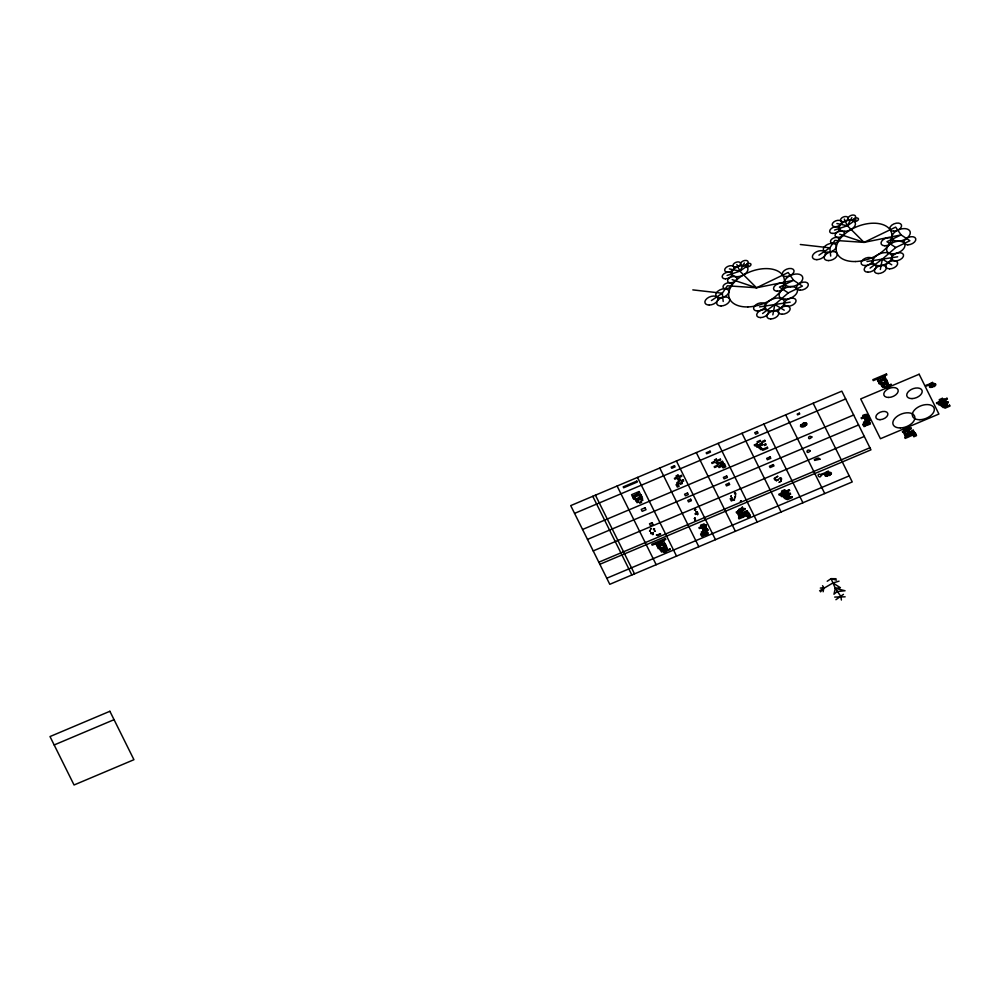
<?xml version="1.0" encoding="UTF-8"?>
<svg xmlns="http://www.w3.org/2000/svg" width="1000" height="1000" viewBox="0 0 1000 1000"><rect width="100%" height="100%" fill="white"/><g stroke="black" fill="none" stroke-linecap="round" stroke-linejoin="round"><path stroke-width="1.5" d="M823.15 591.763L823.875 587.675L822.55 585.7M772.837 314.875L774.825 304.525L788.263 292.913L802.4 286.125L793.6 280.312L788.162 272.512L756.538 287.775L727.362 285.788L722.312 293.238L711.425 300.55M880.337 269.488L882.325 259.137L895.763 247.525L909.9 240.738L901.1 234.913L895.662 227.113L864.038 242.375L834.862 240.4L829.812 247.85L818.925 255.162M830.138 474.038L828.6 473.075L824.938 475.525L825.487 476.138L831.225 474.225L829.638 474.675M934.538 385.25L933 384.275L929.338 386.737L929.887 387.35L935.625 385.425L934.038 385.887M819.575 590.85L832.9 582.962L840.425 587.725L835.325 588.312L833.962 594.212L837.225 591.538L845.05 590.75L835.325 588.312L831.075 578.663L827.225 581.25M826.875 475.525L826.5 476.325L827.775 475.513M931.275 386.737L930.9 387.537L932.175 386.712M828.8 473.075L829.25 472.238L830.113 472.25L829.75 473.2L831.025 472.6L831.45 473.275L830.188 473.862M933.2 384.288L934.513 383.45L934.062 384.3M744.362 263L739.887 271.163L727.062 275.462M851.862 217.613L847.387 225.763L834.562 230.075M820.55 591.862L823.875 587.675L820.325 588.075M843.45 594.362L835.913 599.7M762.588 313.525L774.825 304.525L790.163 302.175M870.088 268.125L882.325 259.137L897.663 256.788M748.475 265.1L739.887 271.163L729.4 268.913M855.975 219.7L847.387 225.763L836.9 223.525M934.15 384.4L935.425 383.812L935.85 384.475L934.575 385.075M942.5 403.113L941.188 403.713L942.812 403.675M784.812 494.55L783.5 495.163L785.138 495.125M884.712 380.438L886.625 379.637L887.2 380.8L885.3 381.613M574.575 513.387L845.675 398.925M883.45 383.9L885.263 383.137L884.837 382.287M883.562 384.125L885.375 383.35L885.8 384.2L883.988 384.975L883.025 383.05M54.175 744.963L114.05 719.675M582.562 529.475L853.662 415M930.562 383.638L925.888 385.288L926.263 386.087L929.325 384.8L930.938 385.312L929.463 385.913L930.588 385.938M863.088 417.013L861.112 417.837L861.562 418.738L863.525 417.9M587.487 539.412L858.6 424.938M939.075 401.725L936.45 402.837L936.875 403.7L939.5 402.587M945.15 401.575L942.113 402.887L944.625 402.15L944.938 402.788M593.2 550.913L864.312 436.438M780.288 478.55L779.5 478.438L781.05 477.812L781.688 479.1L780.75 479.5L780.1 478.188M598.812 562.212L869.925 447.75M908.3 431.5L906.888 432.1L906.488 431.287M907.763 432.413L909.837 431.538L910.35 432.575L908.288 433.45L907.487 431.838M599.85 564.3L870.962 449.837L841.812 391.15L570.712 505.613L609.788 584.3L852.237 481.938L813.162 403.25M826.162 472.425L821.488 474.087C820.5 481.538 814.188 471.613 821.888 474.9L824.925 473.587L826.538 474.113L825.062 474.7L826.2 474.738M700.888 526.825L698.913 527.65L699.362 528.55L701.325 527.712M781.388 493.162L778.763 494.275L779.188 495.138L781.825 494.038M786.675 492.9L788.225 492.275L788.875 493.562L784.963 495.238L785.662 496.65L789.112 495.188L788.413 493.787M663.625 545.037L665.537 544.225L666.112 545.4L664.2 546.2M742.125 512.013L740.713 512.612L740.3 511.8L741.712 511.2L742.4 512.575M784.425 494.338L787.463 493.013M741.587 512.925L743.65 512.05L744.175 513.088M662.362 548.5L664.163 547.737L663.75 546.888M662.475 548.725L664.287 547.95L664.712 548.8L662.9 549.562L661.938 547.65M606.775 578.237L849.225 475.875M930.675 383.875L930.125 384.438L931.538 384.862L931.263 384.225L932.725 383.65L933 384.275M826.287 472.663L825.725 473.237L827.138 473.65L826.862 473.025L828.325 472.438L828.6 473.075M832.9 582.962L839.038 581.175M839.688 234.25L864.038 242.375L901.1 234.913L886.95 241.713L895.763 247.525M732.188 279.637L756.538 287.775L793.6 280.312L779.45 287.1L788.263 292.913M867 261.512L882.325 259.137L891.75 264.8M759.5 306.9L774.825 304.525L784.25 310.188M834.688 597.075L845.15 596.825M836.062 578.725L831.075 578.663L836.462 580.138M800.312 244.5L829.812 247.85L830.7 256.087M692.812 289.887L722.312 293.238L723.2 301.475M864.038 242.375L847.387 225.763L844.325 219.1M756.538 287.775L739.887 271.163L736.825 264.488M835.325 588.312L840.875 596.5L841.4 600.025M933.85 386.037L934.188 386.65L932.4 386.675M829.45 474.825L829.788 475.438L828 475.475M946.1 402.35L946.8 403.75L943.35 405.2L942.65 403.8L946.55 402.125L945.913 400.838L944.538 401.838M944.963 401.213L945.612 402.525M944.338 401.838L943.95 401.05L941.812 401.962L942.2 402.738M911.287 434.175L911.925 435.475L909.7 436.413L909.05 435.125M883.838 380.312L883.238 379.113L880.588 380.238L881.188 381.438M907.487 428.95L906.975 427.938L905.15 428.713L905.65 429.725M907.9 430.688L908.575 432.062M869.025 423.038L868.5 421.975L866.538 422.812L867.062 423.875M865.288 415.737L864.725 414.6L862.75 415.425L863.325 416.575M785.675 414.85L824.75 493.537M763.85 424.062L802.925 502.762M787.275 492.65L787.938 493.963M786.275 492.5L786.862 493.275M787.262 494.225L786.938 493.587L784.562 494.6L784.125 493.4M742.013 433.288L781.087 511.975M718.15 443.363L757.225 522.05M741.3 509.462L740.8 508.45L738.975 509.225L739.475 510.238M741.312 512.35L742.113 513.962M696.312 452.587L735.387 531.275M676.4 460.988L715.475 539.675M705.337 529.95L704.4 528.237L703.575 528.612L704.85 528.962L702.85 529.8L703.337 530.8M706.825 532.85L706.3 531.788L704.338 532.625L704.862 533.688M703.088 525.55L702.525 524.412L700.55 525.237L701.125 526.388M659.75 468.013L698.825 546.712M637.475 477.425L676.55 556.112M662.75 544.913L662.15 543.713L659.488 544.825L660.088 546.038M617.112 486.025L656.188 564.712M595.438 495.175L634.513 573.862M592.775 496.3L631.85 574.987M650.738 532.9L650.7 533.6L651.8 533.35L651.825 532.663L650.738 532.9M660.35 548.15L660.312 548.837L661.413 548.6L661.45 547.913L660.35 548.15M881.438 383.55L881.4 384.25L882.5 384L882.537 383.312L881.438 383.55M811.875 437C807.475 442.1 807.475 433.988 811.875 437M810.3 450.75C805.9 455.85 805.9 447.738 810.3 450.75M732.837 499.988L731.338 501L730.2 498.713L731.587 498.137L732.725 500.425L734.6 499.8L732.837 499.988M740.025 514.45L738.525 515.462L737.387 513.175L738.763 512.6L739.9 514.888L744.975 512.863L745.7 514.338L742.412 515.725L741.675 514.263L740.025 514.45M906.2 433.938L904.7 434.95L903.562 432.663L904.938 432.088L906.075 434.375L907.962 433.738L906.2 433.938M802.362 426.175L802 426.975L802.9 426.95L803.263 426.15L802.362 426.175M804.75 422.875L804.287 423.725L805.6 422.9L804.75 422.875M800.9 424.725L800.55 425.35L802.025 424.75L800.9 424.725M697.275 514.062L697.6 514.625L697.275 514.062M705.837 528.95L706.15 529.513L705.1 527.375L705.888 527.05L706.6 528.525L705.8 528.862M868.037 419.137L868.35 419.7L868.037 419.137M731.787 497.663L731.438 498.225L731.787 497.663M738.975 512.125L738.612 512.688L738.975 512.125M905.15 431.613L904.8 432.175L905.15 431.613M694.912 517.825L694.388 518.612L694.912 517.825M703.462 532.712L702.95 533.5L703.462 532.712M865.662 422.9L865.15 423.688L865.662 422.9M737.738 497.962L737.738 497.962M744.925 512.425L744.925 512.425M911.1 431.912L911.1 431.912M656.462 535.025L657.537 535.15L656.462 535.025M666.075 550.275L667.15 550.388L666.075 550.275M734.725 494.425L734.725 494.425M741.912 508.888L741.912 508.888M887.175 385.675L888.25 385.8L886.575 384.45L887.913 383.888L888.475 385.037L887.15 385.6M908.088 428.375L908.088 428.375M650.788 528.513L650.288 529.237L651.513 528.6L650.788 528.513M653.95 528.938L653.45 529.65L654.675 529.012L653.95 528.938M659.513 541.95L659.013 542.675L660.238 542.038L659.513 541.95M663.562 544.188L663.062 544.9L664.287 544.263L663.562 544.188M884.65 379.588L884.15 380.3L885.387 379.663L884.65 379.588M652.45 534.388L653.125 534.462L652.45 534.388M662.062 549.637L662.738 549.712L662.062 549.637M883.15 385.037L883.825 385.112L883.15 385.037M654.475 531.062L655.138 531.138L654.475 531.062M664.087 546.312L664.75 546.388L664.087 546.312M885.188 381.712L885.837 381.788L885.188 381.712M649.575 530.913L650.275 531.013L649.575 530.913M659.188 546.163L660.175 547.875L658.263 548.688L657.688 547.525L659.887 546.263L659.188 546.163M880.275 381.562L880.975 381.662L880.275 381.562M805.638 424.688L805.125 425.325L806.725 424.862L805.638 424.688M695.25 509.325L694.463 510.325L695.95 509.438L695.25 509.325M703.812 524.212L703.012 525.212L704.513 524.325L703.812 524.212M866.012 414.4L865.212 415.4L866.712 414.513L866.012 414.4M696.125 511.65L697.288 511.925L696.125 511.65M704.688 526.538L701.475 528.013L700.75 526.55L703.612 525.337L704.35 526.8L705.85 526.812L704.688 526.538M866.888 416.725L868.05 417L866.888 416.725M731.3 495.9L730.788 496.438L731.3 495.9M738.475 510.363L737.962 510.9L738.475 510.363M904.663 429.85L904.15 430.387L904.663 429.85M735.562 496.012L735.025 496.55L735.562 496.012M742.75 510.475L742.2 511.012L742.75 510.475M908.925 429.963L908.375 430.5L908.925 429.963M819.95 459.188L814.688 460.412L814.312 459.625C818.438 457.5 818.425 457.775 819.95 459.188M761.213 447.812L759.825 448.663L761.05 449.712L762.425 448.862L761.213 447.812M785.713 497.163L784.338 498.013L785.55 499.062L786.938 498.212L785.713 497.163M943.4 405.725L942.025 406.562L943.238 407.625L944.613 406.775L943.4 405.725M801.637 425.513L800.425 426.175L800.975 426.788L802.188 426.125L801.637 425.513M758.075 444.9L756.012 445.975L757.05 447.25L759.112 446.163L758.075 444.9M940.263 402.812L938.2 403.888L939.237 405.15L941.3 404.075L940.263 402.812M782.588 494.25L780.525 495.325L781.562 496.6L783.625 495.525L782.588 494.25M806.513 423.25L805.25 423.85L805.675 424.513L806.938 423.913L806.513 423.25M777.638 480.087L776.325 480.7L777.638 480.087M866.6 418.425L865.775 418.8L867.537 420.138L865.537 420.988L865.05 419.988L867.05 419.15L866.6 418.425M695.85 513.35L695.013 513.725L695.45 514.45L696.287 514.075L695.85 513.35M757.212 431.525L754.712 432.663L755.625 434.188L758.125 433.038L757.212 431.525M946.712 404.162L944.212 405.3L945.125 406.825L947.625 405.675L946.712 404.162M789.025 495.6L786.525 496.75L787.438 498.263L789.95 497.113L789.025 495.6M804.938 425.475L803.5 426.112L803.838 426.725L805.288 426.087L804.938 425.475M735.275 492.738L734.463 493.1L735.125 494.338L735.95 493.988L735.275 492.738M908.637 426.688L907.812 427.05L908.487 428.288L909.3 427.938L908.637 426.688M742.463 507.2L741.637 507.562L742.3 508.8L743.125 508.45L742.463 507.2M886.438 373.963L872.825 379.7L873.275 380.613L886.888 374.875L886.438 373.963M882.35 377.275L877.163 379.475L877.925 380.988L883.1 378.8L882.35 377.275M884.663 376.287L883.162 376.925L884.562 379.738L886.062 379.1L884.663 376.287M636.812 481.112L623.212 486.863L623.663 487.775L637.275 482.025L636.812 481.112M674.475 465.737L671.2 467.125L671.775 468.288L675.062 466.9L674.475 465.737M799.35 413.188L797.2 414.1L797.575 414.862L799.737 413.95L799.35 413.188M710.025 451.175L706.188 452.8L706.663 453.762L710.5 452.15L710.025 451.175M879.613 380.65L878.112 381.287L878.75 382.587L880.25 381.95L879.613 380.65M884.463 380.05L880.625 381.675L881.575 383.587L885.413 381.975L884.463 380.05M880.688 382.113L878.775 382.925L879.362 384.087L881.263 383.288L880.688 382.113M887.262 381.312L885.738 381.95L886.637 383.775L888.175 383.137L887.262 381.312M882.613 383.775L880.888 384.5L881.562 385.863L883.288 385.125L882.613 383.775M109.887 711.275L50 736.562L74.05 784.987L133.938 759.7L109.887 711.275M886.175 384.175L883.55 385.275L884.463 387.1L887.075 386L886.175 384.175M883.425 385.725L882.1 386.287L882.663 387.438L884 386.875L883.425 385.725M886.75 386.337L884.938 387.1L885.362 387.95L887.175 387.188L886.75 386.337M891.062 384.312L887.887 385.662L888.188 386.262L891.363 384.913L891.062 384.312M636.75 492.525L631.562 494.712L632.325 496.238L637.513 494.05L636.75 492.525M639.075 491.538L637.562 492.175L638.962 494.988L640.462 494.35L639.075 491.538M678.012 475.062L676.05 475.887L676.612 477.038L678.587 476.2L678.012 475.062M760.15 440.425L757.05 441.737L757.487 442.638L760.6 441.325L760.15 440.425M716.3 459.1L714.463 459.862L714.963 460.875L716.8 460.112L716.3 459.1M919.15 374.237L860.688 398.925L880.438 438.725L938.913 414.038L919.15 374.237M676.375 477.463L674.412 478.3L674.85 479.2L676.825 478.363L676.375 477.463M681.375 475.387L679.45 476.2L679.9 477.088L681.812 476.275L681.375 475.387M714.05 461.688L711.675 462.688L712.075 463.512L714.463 462.5L714.05 461.688M720.312 459.162L717.938 460.163L718.325 460.95L720.7 459.938L720.312 459.162M756.888 443.812L754.25 444.925L754.688 445.788L757.312 444.675L756.888 443.812M764.775 440.35L762.087 441.488L762.525 442.362L765.212 441.238L764.775 440.35M634.012 495.9L632.513 496.538L633.15 497.837L634.663 497.2L634.012 495.9M637.65 494.35L634.987 495.475L635.588 496.688L638.237 495.562L637.65 494.35M679.438 477.788L677.5 478.6L677.95 479.513L679.887 478.688L679.438 477.788M717.212 461.85L715.8 462.438L716.2 463.25L717.613 462.663L717.212 461.85M761.762 443.15L759.625 444.05L760.013 444.825L762.15 443.925L761.762 443.15M635.087 497.362L633.175 498.162L633.763 499.338L635.675 498.525L635.087 497.362M641.025 494.875L639.113 495.688L639.7 496.85L641.612 496.05L641.025 494.875M719.15 462.7L717.075 463.562L717.6 464.613L719.663 463.738L719.15 462.7M762.438 444.237L760.312 445.138L760.625 445.775L762.75 444.875L762.438 444.237M722.513 461.35L720.3 462.275L720.738 463.162L722.95 462.225L722.513 461.35M680.337 479.613L678.337 480.45L678.838 481.45L680.837 480.6L680.337 479.613M765.65 443.888L764.112 444.55L764.587 445.513L766.137 444.862L765.65 443.888M639.237 497.537L637.425 498.3L637.85 499.15L639.663 498.387L639.237 497.537M641.663 496.55L640.138 497.2L641.05 499.025L642.575 498.375L641.663 496.55M760.075 446.4L758.487 447.062L759.013 448.125L760.6 447.45L760.075 446.4M637.013 499.012L635.288 499.75L635.962 501.1L637.688 500.375L637.013 499.012M723.288 462.7L720.925 463.7L721.325 464.487L723.675 463.488L723.288 462.7M678.312 481.962L676.825 482.587L677.387 483.713L678.863 483.088L678.312 481.962M683.138 479.888L681.575 480.538L682.125 481.662L683.688 481.012L683.138 479.888M717.188 465.4L714.188 466.675L714.613 467.537L717.613 466.262L717.188 465.4M639.775 498.6L637.962 499.363L638.387 500.213L640.2 499.45L639.775 498.6M720.6 465.337L718.363 466.275L719.013 467.575L721.237 466.637L720.6 465.337M724.5 463.888L721.838 465.012L722.575 466.488L725.238 465.363L724.5 463.888M678.088 483.812L676.1 484.65L676.425 485.288L678.4 484.462L678.088 483.812M637.825 500.975L636.5 501.538L637.062 502.688L638.4 502.125L637.825 500.975M642.312 499.137L640.987 499.7L641.55 500.838L642.875 500.288L642.312 499.137M681.8 482.438L679.825 483.263L680.35 484.325L682.325 483.5L681.8 482.438M678.35 484.787L676.562 485.538L677.325 487.075L679.112 486.325L678.35 484.787M767.362 447.262L762.312 449.4L762.763 450.312L767.812 448.175L767.362 447.262M725.238 465.65L722.575 466.775L723.15 467.938L725.812 466.812L725.238 465.65M641.15 501.575L639.338 502.337L639.763 503.188L641.575 502.425L641.15 501.575M932.588 382.45L930.425 383.363L930.812 384.137L932.962 383.225L932.588 382.45M645.062 507.788L641.225 509.4L642.175 511.325L646.012 509.7L645.062 507.788M865.812 415.525L862.95 416.737L863.675 418.2L866.55 416.987L865.812 415.525M868.075 414.938L866.162 415.737L866.6 416.625L868.512 415.825L868.075 414.938M770.113 456.925L766.663 458.375L767.362 459.775L770.8 458.325L770.113 456.925M726.663 476L723.375 477.388L724.1 478.862L727.4 477.463L726.663 476M866.15 417.325L864.2 418.15L864.65 419.05L866.6 418.225L866.15 417.325M687.5 492.975L684.587 494.212L685.387 495.825L688.3 494.588L687.5 492.975M868.012 420.037L865.088 421.262L865.888 422.875L868.812 421.65L868.012 420.037M869.837 419.425L868.275 420.087L868.838 421.2L870.4 420.55L869.837 419.425M865.013 421.5L863.525 422.137L864.087 423.25L865.575 422.625L865.013 421.5M864.788 423.363L862.812 424.188L863.125 424.837L865.1 424L864.788 423.363M865.05 424.325L863.263 425.087L864.025 426.613L865.812 425.863L865.05 424.325M869.875 422.775L866.587 424.162L867.175 425.325L870.45 423.938L869.875 422.775M690.65 499.237L687.788 500.438L688.512 501.912L691.388 500.7L690.65 499.237M729.013 483.188L725.825 484.525L726.513 485.9L729.688 484.562L729.013 483.188M773.337 464.588L769.438 466.238L770.1 467.575L774 465.925L773.337 464.588M942.337 398.338L939.237 399.65L939.675 400.55L942.788 399.237L942.337 398.338M652.113 522.663L649.5 523.775L650.413 525.6L653.025 524.5L652.113 522.663M939.8 401.125L938.962 401.488L939.7 402.987L940.55 402.625L939.8 401.125M943.975 399.25L940.075 400.9L940.738 402.238L944.638 400.588L943.975 399.25M946.963 398.263L944.275 399.4L944.712 400.275L947.4 399.15L946.963 398.263M947.837 401.8L946.3 402.45L946.787 403.425L948.325 402.775L947.837 401.8M942.262 404.312L940.675 404.975L941.213 406.037L942.788 405.363L942.262 404.312M946.15 403.925L944.062 405.262L946.15 403.925M777.712 476.312L775.625 477.7L777.712 476.312M774.938 478.113L774.1 478.462L774.837 479.963L775.688 479.6L774.938 478.113M949.55 405.175L944.5 407.312L944.95 408.225L950 406.087L949.55 405.175M734.938 497.55L734.412 498.462L734.938 497.55M778.475 479.35L777.375 480.138L778.475 479.35M653.413 532.962L652.85 533.475L653.413 532.962M781.287 480.9L779.2 482.238L781.287 480.9M908.15 428.775L904.975 430.112L905.65 431.488L908.825 430.15L908.15 428.775M660.35 533.663L657.175 535.013L657.475 535.612L660.65 534.263L660.35 533.663M904.737 430.525L902.362 431.538L902.763 432.35L905.15 431.337L904.737 430.525M911 428L908.625 429L909.013 429.787L911.388 428.787L911 428M741.237 500.812L740.425 501.438L741.237 500.812M913.188 430.188L910.987 431.125L911.425 432L913.625 431.075L913.188 430.188M911.15 432.35L907.862 433.75L908.587 435.213L911.888 433.825L911.15 432.35M913.962 431.55L911.612 432.537L912 433.325L914.362 432.337L913.962 431.55M907.875 434.237L904.875 435.513L905.3 436.375L908.3 435.1L907.875 434.237M915.188 432.725L912.525 433.85L913.263 435.325L915.925 434.2L915.188 432.725M665.337 538.562L651.737 544.3L652.188 545.212L665.788 539.462L665.337 538.562M908.55 435.812L904.712 437.438L905.2 438.4L909.038 436.788L908.55 435.812M661.263 541.875L656.075 544.062L656.825 545.588L662.013 543.4L661.263 541.875M663.575 540.887L662.075 541.525L663.475 544.338L664.975 543.7L663.575 540.887M784.663 489.775L781.55 491.087L782 491.987L785.1 490.675L784.663 489.775M828.188 471.25L826.025 472.163L826.413 472.925L828.562 472.013L828.188 471.25M915.925 434.487L913.263 435.613L913.838 436.775L916.5 435.65L915.925 434.487M741.963 509.288L738.787 510.625L739.475 512L742.65 510.662L741.963 509.288M705.875 524.75L703.962 525.55L704.4 526.438L706.312 525.638L705.875 524.75M738.562 511.037L736.188 512.05L736.587 512.863L738.962 511.85L738.562 511.037M782.125 492.575L781.275 492.925L782.025 494.425L782.862 494.062L782.125 492.575M786.3 490.688L782.387 492.337L783.062 493.675L786.963 492.025L786.3 490.688M744.825 508.512L742.438 509.513L742.825 510.3L745.212 509.3L744.825 508.512M789.275 489.7L786.6 490.838L787.038 491.712L789.712 490.588L789.275 489.7M658.525 545.25L657.013 545.887L657.663 547.188L659.163 546.55L658.525 545.25M703.95 527.137L702 527.962L702.45 528.862L704.4 528.038L703.95 527.137M663.375 544.65L659.538 546.275L660.487 548.188L664.325 546.562L663.375 544.65M747.013 510.7L744.812 511.637L745.25 512.513L747.45 511.587L747.013 510.7M790.163 493.25L788.612 493.9L789.1 494.875L790.638 494.212L790.163 493.25M666.175 545.9L664.65 546.55L665.55 548.375L667.075 547.725L666.175 545.9M784.575 495.75L783 496.413L783.525 497.475L785.113 496.812L784.575 495.75M661.525 548.375L659.8 549.1L660.462 550.45L662.2 549.725L661.525 548.375M705.812 529.85L702.887 531.075L703.688 532.688L706.612 531.462L705.812 529.85M747.788 512.062L745.438 513.05L745.825 513.837L748.175 512.85L747.788 512.062M702.812 531.312L701.325 531.95L701.888 533.062L703.375 532.438L702.812 531.312M707.638 529.237L706.075 529.9L706.637 531.013L708.2 530.363L707.638 529.237M741.688 514.75L738.7 516.025L739.125 516.888L742.125 515.612L741.688 514.75M788.462 495.363L786.375 496.7L788.462 495.363M745.1 514.688L742.875 515.638L743.512 516.925L745.75 515.988L745.1 514.688M665.075 548.763L662.463 549.875L663.375 551.7L665.987 550.6L665.075 548.763M749.013 513.237L746.35 514.362L747.087 515.837L749.737 514.712L749.013 513.237M702.588 533.175L700.612 534L700.925 534.65L702.913 533.812L702.588 533.175M742.375 516.325L738.538 517.95L739.013 518.913L742.85 517.3L742.375 516.325M662.337 550.325L661 550.887L661.575 552.038L662.9 551.475L662.337 550.325M666.812 548.488L665.487 549.05L666.062 550.2L667.387 549.637L666.812 548.488M702.862 534.138L701.075 534.9L701.825 536.425L703.612 535.675L702.862 534.138M791.862 496.625L786.812 498.75L787.275 499.663L792.325 497.537L791.862 496.625M707.675 532.587L704.4 533.975L704.975 535.138L708.25 533.75L707.675 532.587M749.737 515L747.075 516.125L747.663 517.288L750.325 516.163L749.737 515M665.662 550.925L663.85 551.7L664.275 552.537L666.087 551.775L665.662 550.925M669.963 548.913L666.787 550.25L667.1 550.862L670.275 549.513L669.963 548.913M866.2 424.4L865.812 425.462L866.2 424.4M695.45 519.325L695.062 520.388L695.45 519.325M704.013 534.212L703.612 535.275L704.013 534.212M868.088 417.238L867.3 417.562L868 419.05L868.8 418.713L868.088 417.238M697.337 512.163L696.538 512.487L697.25 513.975L698.037 513.638L697.337 512.163M803.825 423.088L802.362 423.663L802.625 424.3L804.087 423.725L803.825 423.088M888.612 397.463A7.55 4.462 -21 0 0 898.088 389.925A7.55 4.462 -21 0 0 886.263 390.087A7.55 4.462 -21 0 0 888.612 397.463M900.438 427.938A11.513 6.8 -21 0 0 914.65 416.337A11.513 6.8 -21 0 0 896.5 416.825A11.513 6.8 -21 0 0 900.438 427.938M919.9 419.712A11.513 6.8 -21 0 0 934.112 408.125A11.513 6.8 -21 0 0 915.962 408.612A11.513 6.8 -21 0 0 919.9 419.712M880 419.688A6.288 3.713 -21 0 0 887.775 413.35A6.288 3.713 -21 0 0 877.85 413.612A6.288 3.713 -21 0 0 880 419.688M912.05 398.6A8.1 4.787 -21 0 0 922.05 390.438A8.1 4.787 -21 0 0 909.287 390.788A8.1 4.787 -21 0 0 912.05 398.6M720.275 297.75A6.85 4.05 -21 0 0 728.737 290.85A6.85 4.05 -21 0 0 717.938 291.137A6.85 4.05 -21 0 0 720.275 297.75M725.975 288.788A4.575 2.7 -21 0 0 731.65 284.2A4.575 2.7 -21 0 0 724.463 284.375A4.575 2.7 -21 0 0 725.975 288.788M709.35 305.05A6.85 4.05 -21 0 0 717.85 298.163A6.85 4.05 -21 0 0 707.062 298.425A6.85 4.05 -21 0 0 709.35 305.05M721.125 305.975A6.85 4.05 -21 0 0 729.625 299.088A6.85 4.05 -21 0 0 718.838 299.35A6.85 4.05 -21 0 0 721.125 305.975M790.612 286.625A9.6 5.675 -21 0 0 802.613 277.025A9.6 5.675 -21 0 0 787.55 277.275A9.6 5.675 -21 0 0 790.612 286.625M786.237 276.575A6.188 3.65 -21 0 0 793.975 270.4A6.188 3.65 -21 0 0 784.275 270.562A6.188 3.65 -21 0 0 786.237 276.575M785 299.237A9.6 5.675 -21 0 0 797.337 289.812A9.6 5.675 -21 0 0 782.45 289.713A9.6 5.675 -21 0 0 785 299.237M800.3 290.2A6.188 3.65 -21 0 0 808.25 284.125A6.188 3.65 -21 0 0 798.65 284.062A6.188 3.65 -21 0 0 800.3 290.2M777.35 291.175A6.188 3.65 -21 0 0 785.3 285.1A6.188 3.65 -21 0 0 775.7 285.038A6.188 3.65 -21 0 0 777.35 291.175M771.538 311.075A9.963 5.875 -21 0 0 784.225 301.25A9.963 5.875 -21 0 0 768.725 301.262A9.963 5.875 -21 0 0 771.538 311.075M782.1 314.25A6.188 3.65 -21 0 0 790.113 308.212A6.188 3.65 -21 0 0 780.55 308.087A6.188 3.65 -21 0 0 782.1 314.25M757.35 310.963A6.188 3.65 -21 0 0 765.35 304.925A6.188 3.65 -21 0 0 755.8 304.8A6.188 3.65 -21 0 0 757.35 310.963M788 306.25A6.188 3.65 -21 0 0 796.012 300.212A6.188 3.65 -21 0 0 786.45 300.075A6.188 3.65 -21 0 0 788 306.25M770.688 318.95A6.188 3.65 -21 0 0 778.7 312.913A6.188 3.65 -21 0 0 769.137 312.775A6.188 3.65 -21 0 0 770.688 318.95M760.438 317.587A6.188 3.65 -21 0 0 768.45 311.55A6.188 3.65 -21 0 0 758.888 311.425A6.188 3.65 -21 0 0 760.438 317.587M730.638 282.825A4.85 2.862 -21 0 0 736.75 278.012A4.85 2.862 -21 0 0 729.175 278.075A4.85 2.862 -21 0 0 730.638 282.825M743.05 265.6A3.962 2.338 -21 0 0 748.088 261.7A3.962 2.338 -21 0 0 741.938 261.7A3.962 2.338 -21 0 0 743.05 265.6M737.1 276.712A8.45 4.988 -21 0 0 747.85 268.375A8.45 4.988 -21 0 0 734.712 268.387A8.45 4.988 -21 0 0 737.1 276.712M725.375 278.825A5.112 3.013 -21 0 0 731.875 273.788A5.112 3.013 -21 0 0 723.925 273.788A5.112 3.013 -21 0 0 725.375 278.825M727.763 272.162A4.938 2.913 -21 0 0 734.05 267.288A4.938 2.913 -21 0 0 726.375 267.288A4.938 2.913 -21 0 0 727.763 272.162M735.512 267.1A3.962 2.338 -21 0 0 740.55 263.188A3.962 2.338 -21 0 0 734.4 263.188A3.962 2.338 -21 0 0 735.512 267.1M747.6 266.825A2.637 1.562 -21 0 0 750.962 264.225A2.637 1.562 -21 0 0 746.862 264.225A2.637 1.562 -21 0 0 747.6 266.825M747.862 306.925A29.15 17.225 -21 0 0 783.85 277.575A29.15 17.225 -21 0 0 737.913 278.812A29.15 17.225 -21 0 0 747.862 306.925M855.362 261.537A29.15 17.225 -21 0 0 891.35 232.188A29.15 17.225 -21 0 0 845.413 233.412A29.15 17.225 -21 0 0 855.362 261.537M855.1 221.438A2.637 1.562 -21 0 0 858.462 218.837A2.637 1.562 -21 0 0 854.362 218.837A2.637 1.562 -21 0 0 855.1 221.438M843.012 221.7A3.962 2.338 -21 0 0 848.05 217.8A3.962 2.338 -21 0 0 841.9 217.8A3.962 2.338 -21 0 0 843.012 221.7M835.263 226.762A4.938 2.913 -21 0 0 841.55 221.9A4.938 2.913 -21 0 0 833.875 221.9A4.938 2.913 -21 0 0 835.263 226.762M832.875 233.438A5.112 3.013 -21 0 0 839.375 228.4A5.112 3.013 -21 0 0 831.425 228.4A5.112 3.013 -21 0 0 832.875 233.438M844.6 231.325A8.45 4.988 -21 0 0 855.35 222.987A8.45 4.988 -21 0 0 842.212 222.987A8.45 4.988 -21 0 0 844.6 231.325M850.55 220.212A3.962 2.338 -21 0 0 855.588 216.312A3.962 2.338 -21 0 0 849.438 216.312A3.962 2.338 -21 0 0 850.55 220.212M838.138 237.438A4.85 2.862 -21 0 0 844.25 232.625A4.85 2.862 -21 0 0 836.675 232.688A4.85 2.862 -21 0 0 838.138 237.438M867.938 272.2A6.188 3.65 -21 0 0 875.95 266.163A6.188 3.65 -21 0 0 866.388 266.025A6.188 3.65 -21 0 0 867.938 272.2M878.188 273.562A6.188 3.65 -21 0 0 886.2 267.525A6.188 3.65 -21 0 0 876.637 267.387A6.188 3.65 -21 0 0 878.188 273.562M895.5 260.85A6.188 3.65 -21 0 0 903.512 254.825A6.188 3.65 -21 0 0 893.95 254.688A6.188 3.65 -21 0 0 895.5 260.85M864.85 265.575A6.188 3.65 -21 0 0 872.85 259.538A6.188 3.65 -21 0 0 863.3 259.413A6.188 3.65 -21 0 0 864.85 265.575M889.6 268.863A6.188 3.65 -21 0 0 897.613 262.825A6.188 3.65 -21 0 0 888.05 262.7A6.188 3.65 -21 0 0 889.6 268.863M879.038 265.688A9.963 5.875 -21 0 0 891.725 255.863A9.963 5.875 -21 0 0 876.225 255.863A9.963 5.875 -21 0 0 879.038 265.688M884.85 245.787A6.188 3.65 -21 0 0 892.8 239.713A6.188 3.65 -21 0 0 883.2 239.65A6.188 3.65 -21 0 0 884.85 245.787M907.8 244.812A6.188 3.65 -21 0 0 915.75 238.738A6.188 3.65 -21 0 0 906.15 238.675A6.188 3.65 -21 0 0 907.8 244.812M892.5 253.837A9.6 5.675 -21 0 0 904.837 244.425A9.6 5.675 -21 0 0 889.95 244.325A9.6 5.675 -21 0 0 892.5 253.837M893.737 231.188A6.188 3.65 -21 0 0 901.475 225A6.188 3.65 -21 0 0 891.775 225.162A6.188 3.65 -21 0 0 893.737 231.188M898.112 241.225A9.6 5.675 -21 0 0 910.113 231.637A9.6 5.675 -21 0 0 895.05 231.887A9.6 5.675 -21 0 0 898.112 241.225M828.625 260.587A6.85 4.05 -21 0 0 837.125 253.7A6.85 4.05 -21 0 0 826.338 253.962A6.85 4.05 -21 0 0 828.625 260.587M816.85 259.662A6.85 4.05 -21 0 0 825.35 252.775A6.85 4.05 -21 0 0 814.562 253.038A6.85 4.05 -21 0 0 816.85 259.662M833.475 243.4A4.575 2.7 -21 0 0 839.15 238.812A4.575 2.7 -21 0 0 831.963 238.975A4.575 2.7 -21 0 0 833.475 243.4M827.775 252.35A6.85 4.05 -21 0 0 836.237 245.45A6.85 4.05 -21 0 0 825.438 245.75A6.85 4.05 -21 0 0 827.775 252.35"/></g></svg>
